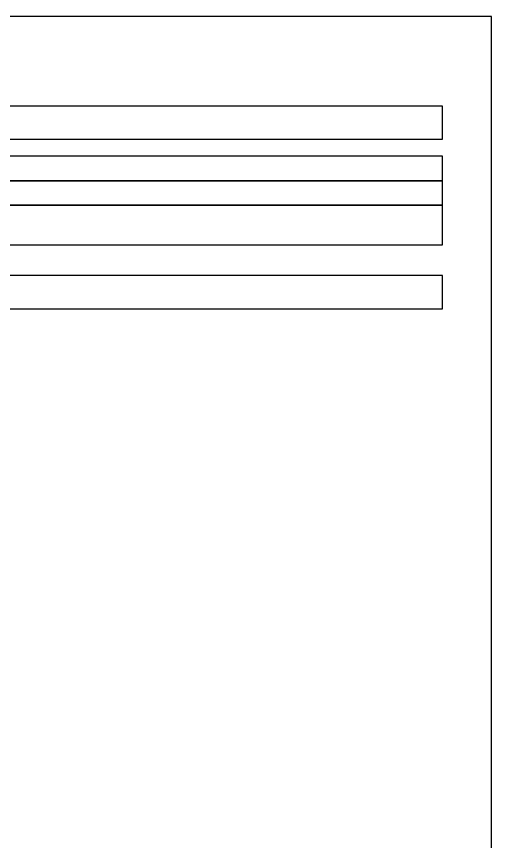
# Model space of a CAD drawing. Header units: metres. Extents: x 0 to 2830, y 0 to 842.
# Drawn here: x 1830.2 to 2085.8, y 398.2 to 841.9 of the extents above; entities that cross this region are included whole.
import ezdxf

# ---------------------------------------------------------------- set-up
doc = ezdxf.new("R2010")
doc.units = ezdxf.units.M
doc.layers.add('BORDER', color=2, linetype='Continuous')
doc.layers.add('SCHEMATICS', color=7, linetype='Continuous')

msp = doc.modelspace()

# ---------------------------------------------------------------- linework, layer by layer
at = {"layer": 'BORDER', "color": 2}
msp.add_lwpolyline([(1490.56, 0), (2085.84, 0), (2085.84, 841.89), (1490.56, 841.89), (1490.56, 0)], dxfattribs=at)
at = {"layer": 'SCHEMATICS', "color": 7}
for points in [[(1747.68, 775.85), (2059.49, 775.85), (2059.49, 793.7), (1747.68, 793.7), (1747.68, 775.85)], [(1747.68, 753.59), (2059.49, 753.59), (2059.49, 766.84), (1747.68, 766.84), (1747.68, 753.59)], [(1549.25, 740.34), (2059.49, 740.34), (2059.49, 753.59), (1549.25, 753.59), (1549.25, 740.34)], [(1747.68, 719.09), (2059.49, 719.09), (2059.49, 740.34), (1747.68, 740.34), (1747.68, 719.09)], [(1549.25, 684.68), (2059.49, 684.68), (2059.49, 702.53), (1549.25, 702.53), (1549.25, 684.68)]]:
    msp.add_lwpolyline(points, dxfattribs=at)

doc.saveas('drawing.dxf')
